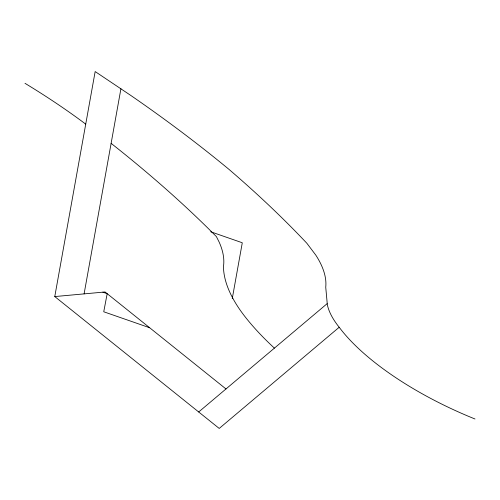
<?xml version="1.0" encoding="UTF-8"?>
<svg xmlns="http://www.w3.org/2000/svg" width="500" height="500" viewBox="0 0 500 500"><rect width="100%" height="100%" fill="white"/><g stroke="black" fill="none" stroke-linecap="round" stroke-linejoin="round"><path stroke-width="0.75" d="M339.2 327.256L219.219 428.438L54.775 296.569L95.162 71.562L131.025 95.6A936.419 371.9 20.9 0 1 229.031 169.412A962.656 382.319 20.9 0 1 306.881 243.294L315.775 255.087A178.206 70.775 20.9 0 1 325.737 287.194L327.337 304.725A134.6 53.456 20.9 0 0 339.2 327.256L339.219 327.281A179.4 68.312 23.3 0 0 475 418.994M84.1 293.888L120.931 88.706M232.244 298.681L242.288 242.763L210.675 231.756M198.694 411.975L327.15 303.65M54.775 296.569L105.05 291.969L225.994 388.956M149.688 327.762L103.744 311.775L107.181 293.681L102.863 292.169M85.725 124.131L82.587 121.788A429.55 170.594 20.9 0 0 25 83.319M111.119 143.35A989.344 392.912 20.9 0 1 208.569 228.794L216.375 236.575L219.081 241.944A188.644 74.919 20.9 0 1 223.463 266.519A249.713 99.175 20.9 0 0 231.412 295.581L233.781 300.012A249.713 99.175 20.9 0 0 246.256 318.238A312.075 123.938 20.9 0 0 274.4 348.131"/></g></svg>
